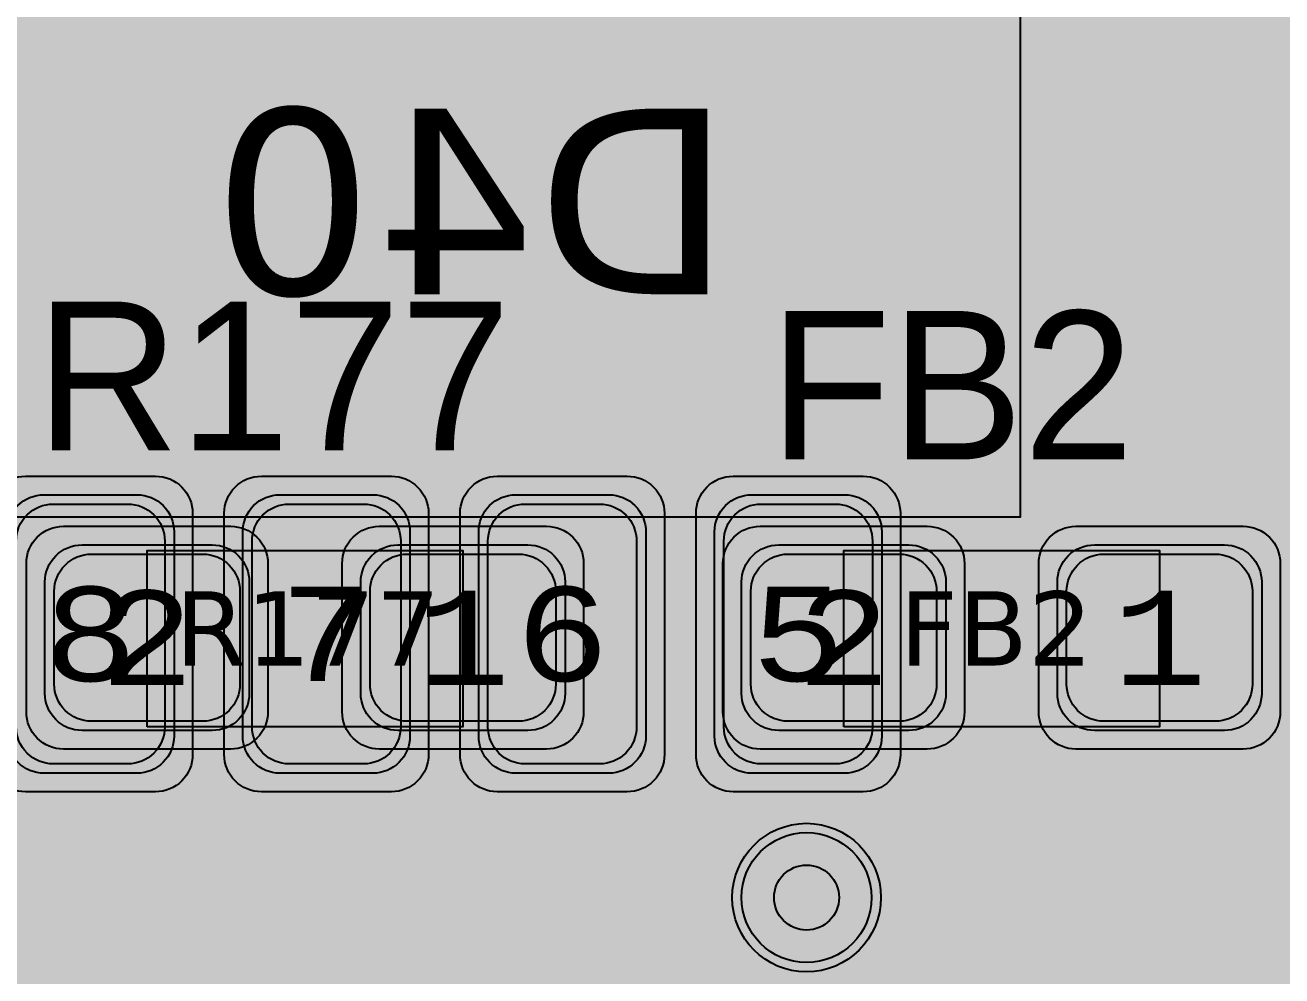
# Model space of a CAD drawing. Extents: x -28 to 199, y -61 to 255.
# Drawn here: x 35.99 to 42.76, y 142.18 to 147.3 of the extents above; entities that cross this region are included whole.
import ezdxf
from ezdxf.enums import TextEntityAlignment as Align

# ---------------------------------------------------------------- set-up
doc = ezdxf.new("R2010")
doc.units = 0
doc.header["$MEASUREMENT"] = 0
for name, color, linetype in [('ASSEMBLY_OUTLINES_BTM', 191, 'CONTINUOUS'), ('ASSEMBLY_OUTLINES_TOP', 102, 'CONTINUOUS'), ('ASSEMBLY_PART_NUMBERS_BTM', 191, 'CONTINUOUS'), ('ASSEMBLY_PART_NUMBERS_TOP', 102, 'CONTINUOUS'), ('ASSEMBLY_REF_DES_BTM', 191, 'CONTINUOUS'), ('ASSEMBLY_REF_DES_TOP', 102, 'CONTINUOUS'), ('DRILL_DRAWING', 21, 'CONTINUOUS'), ('GENERATED_SILKSCREEN_BTM', 255, 'CONTINUOUS'), ('GENERATED_SILKSCREEN_TOP', 140, 'CONTINUOUS'), ('PART_PADS_SMD_BTM', 10, 'CONTINUOUS'), ('PART_PADS_SMD_TOP', 150, 'CONTINUOUS'), ('PIN_NUMBERS_BTM', 8, 'CONTINUOUS'), ('PIN_NUMBERS_TOP', 8, 'CONTINUOUS'), ('PLACEMENT_OUTLINES_BTM', 222, 'CONTINUOUS'), ('PLACEMENT_OUTLINES_TOP', 130, 'CONTINUOUS'), ('PLANE_SHAPES_LAYER_2', 230, 'CONTINUOUS'), ('PLANE_SHAPES_LAYER_3', 81, 'CONTINUOUS'), ('SILKSCREEN_OUTLINES_BTM', 211, 'CONTINUOUS'), ('SILKSCREEN_OUTLINES_TOP', 150, 'CONTINUOUS'), ('SILKSCREEN_REF_DES_TOP', 150, 'CONTINUOUS'), ('SOLDERMASK_PADS_BTM', 12, 'CONTINUOUS'), ('SOLDERMASK_PADS_TOP', 180, 'CONTINUOUS'), ('SOLDERPASTE_PADS_BTM', 12, 'CONTINUOUS'), ('SOLDERPASTE_PADS_TOP', 180, 'CONTINUOUS'), ('TRACES_LAYER_BOTTOM', 10, 'CONTINUOUS'), ('TRACES_LAYER_TOP', 150, 'CONTINUOUS'), ('VIA_HOLES_LAYER_2', 30, 'CONTINUOUS'), ('VIA_HOLES_LAYER_3', 30, 'CONTINUOUS'), ('VIA_HOLES_LAYER_BOTTOM', 30, 'CONTINUOUS'), ('VIA_HOLES_LAYER_TOP', 30, 'CONTINUOUS'), ('VIA_PADS_LAYER_2', 230, 'CONTINUOUS'), ('VIA_PADS_LAYER_3', 81, 'CONTINUOUS'), ('VIA_PADS_LAYER_BOTTOM', 10, 'CONTINUOUS'), ('VIA_PADS_LAYER_TOP', 150, 'CONTINUOUS')]:
    doc.layers.add(name, color=color, linetype=linetype)
doc.styles.add('COURIER_NEW', font='COUR.TTF')
doc.styles.add('VERDANA', font='verdana.TTF')
doc.styles.add('VERIBEST_GERBER_0', font='txt')

msp = doc.modelspace()

# ---------------------------------------------------------------- hatches: boundary and pattern name
at = {"layer": 'PLANE_SHAPES_LAYER_2'}
h = msp.add_hatch(color=256, dxfattribs=at)
h.paths.add_polyline_path([(169.5, 129.25), (149.5, 129.25), (142.25, 122), (142.25, 90.5), (147.5, 90.5), (147.5, 80), (154, 80), (154, 69.25), (131.75, 69.25), (131.75, 73.25), (121.25, 73.25), (121.25, 81), (110.5, 81), (110.5, 125.75), (106.5, 125.75), (106.5, 128.75), (93.5, 128.75), (93.5, 120.25), (91.75, 120.25), (91.75, 121.5), (80, 121.5), (80, 118.25), (73.25, 118.25), (73.25, 124.5), (67.5, 124.5), (67.5, 128), (57.75, 128), (57.75, 120.25), (55.25, 120.25), (55.25, 121.5), (47.5, 121.5), (47.5, 119), (35, 119), (35, 134.75), (32.75, 134.75), (32.75, 159.75), (29.25, 159.75), (29.25, 175.25), (22.5, 175.25), (22.5, 195.25), (17.25, 195.25), (17.25, 198), (22.5, 198), (22.5, 216.5), (40.25, 216.5), (40.25, 235.5), (54.5, 235.5), (54.5, 254), (87.25, 254), (87.25, 236.25), (86.25, 236.25), (86.25, 228.75), (81, 228.75), (81, 218.75), (95.25, 218.75), (95.25, 194.5), (87, 194.5), (87, 172), (131.1, 172), (131.1, 208.75), (115.5, 208.75), (115.5, 213.75), (106.75, 213.75), (106.75, 218.75), (110.25, 222.25), (110.25, 226.25), (142.5, 226.25), (142.5, 221.5), (160.5, 221.5), (160.5, 240.75), (169.5, 240.75)])
h.paths.add_polyline_path([(35.5, 149.5), (41.75, 149.5), (41.75, 152), (39.25, 152), (39.25, 154), (37.75, 154), (37.75, 152), (35.5, 152)], flags=16)
h.paths.add_polyline_path([(37.5, 125.75), (37.5, 128.75), (42.75, 128.75), (42.75, 125.75)], flags=16)
h.paths.add_polyline_path([(52, 127.75), (52, 130.75), (54.25, 130.75), (54.25, 127.75)], flags=16)
h.paths.add_polyline_path([(50.75, 219.5), (50.75, 226.5), (71.75, 226.5), (71.75, 219.5)], flags=16)
h.paths.add_polyline_path([(66.5, 150.75), (66.5, 177.5), (72.25, 177.5), (72.25, 150.75)], flags=16)
h.paths.add_polyline_path([(47.25, 185.25), (73, 185.25), (73, 188.25), (70.25, 188.25), (70.25, 191), (47.25, 191)], flags=16)
h.paths.add_polyline_path([(84.5, 208), (84.5, 212.75), (85, 212.75), (85, 208)], flags=16)
h.paths.add_polyline_path([(61.5, 137.25), (87.75, 137.25), (87.75, 140.5), (84.75, 140.5), (84.75, 143), (61.5, 143)], flags=16)
h.paths.add_polyline_path([(88.75, 127), (88.75, 130), (91, 130), (91, 127)], flags=16)
h.paths.add_polyline_path([(85.5, 130.25), (85.5, 132.5), (91, 132.5), (91, 130.25)], flags=16)
h.paths.add_polyline_path([(108.75, 142.25), (135.75, 142.25), (135.75, 145.75), (132.25, 145.75), (132.25, 149), (108.75, 149)], flags=16)
h.paths.add_polyline_path([(114.25, 126.75), (140.75, 126.75), (140.75, 129.75), (137.25, 129.75), (137.25, 133), (114.25, 133)], flags=16)
h.paths.add_polyline_path([(155.25, 180.25), (166.25, 180.25), (166.25, 186.25), (152.25, 186.25), (152.25, 183), (155.25, 183)], flags=16)
at = {"layer": 'PLANE_SHAPES_LAYER_3'}
h = msp.add_hatch(color=256, dxfattribs=at)
h.paths.add_polyline_path([(169.5, 129.25), (149.5, 129.25), (142.25, 122), (142.25, 90.5), (147.5, 90.5), (147.5, 80), (154, 80), (154, 69.25), (131.75, 69.25), (131.75, 73.25), (121.25, 73.25), (121.25, 81), (110.5, 81), (110.5, 125.75), (106.5, 125.75), (106.5, 128.75), (93.5, 128.75), (93.5, 120.25), (91.75, 120.25), (91.75, 121.5), (80, 121.5), (80, 118.25), (73.25, 118.25), (73.25, 124.5), (67.5, 124.5), (67.5, 127.75), (58.25, 127.75), (58.25, 130.25), (88.75, 130.25), (88.75, 127), (91, 127), (91, 132.5), (55, 132.5), (55, 131.25), (52, 131.25), (52, 127.75), (55, 127.75), (55, 127.25), (57.75, 127.25), (57.75, 120.25), (55.25, 120.25), (55.25, 121.5), (47.5, 121.5), (47.5, 119), (35, 119), (35, 134.75), (32.75, 134.75), (32.75, 159.75), (29.25, 159.75), (29.25, 175.25), (22.5, 175.25), (22.5, 195.25), (17.25, 195.25), (17.25, 198), (22.5, 198), (22.5, 216.5), (40.25, 216.5), (40.25, 235.5), (54.5, 235.5), (54.5, 254), (87.25, 254), (87.25, 236.25), (86.25, 236.25), (86.25, 228.75), (81, 228.75), (81, 218.75), (95.25, 218.75), (95.25, 194.5), (87, 194.5), (87, 172), (131.1, 172), (131.1, 208.75), (115.5, 208.75), (115.5, 213.75), (106.75, 213.75), (106.75, 218.75), (110.25, 222.25), (110.25, 226.25), (142.5, 226.25), (142.5, 221.5), (160.5, 221.5), (160.5, 240.75), (169.5, 240.75)])
h.paths.add_polyline_path([(35.5, 149.5), (41.75, 149.5), (41.75, 152), (39.25, 152), (39.25, 154), (37.75, 154), (37.75, 152), (35.5, 152)], flags=16)
h.paths.add_polyline_path([(37.5, 125.75), (37.5, 128.75), (42.75, 128.75), (42.75, 125.75)], flags=16)
h.paths.add_polyline_path([(50.75, 219.5), (50.75, 226.5), (71.75, 226.5), (71.75, 219.5)], flags=16)
h.paths.add_polyline_path([(66.5, 150.75), (66.5, 177.5), (72.25, 177.5), (72.25, 150.75)], flags=16)
h.paths.add_polyline_path([(47.25, 185.25), (73, 185.25), (73, 188.25), (70.25, 188.25), (70.25, 191), (47.25, 191)], flags=16)
h.paths.add_polyline_path([(84.5, 208), (84.5, 212.75), (85, 212.75), (85, 208)], flags=16)
h.paths.add_polyline_path([(61.5, 137.25), (87.75, 137.25), (87.75, 140.5), (84.75, 140.5), (84.75, 143), (61.5, 143)], flags=16)
h.paths.add_polyline_path([(108.75, 142.25), (135.75, 142.25), (135.75, 145.75), (132.25, 145.75), (132.25, 149), (108.75, 149)], flags=16)
h.paths.add_polyline_path([(114.25, 126.75), (140.75, 126.75), (140.75, 129.75), (137.25, 129.75), (137.25, 133), (114.25, 133)], flags=16)
h.paths.add_polyline_path([(155.25, 180.25), (166.25, 180.25), (166.25, 186.25), (152.25, 186.25), (152.25, 183), (155.25, 183)], flags=16)
at = {"layer": 'VIA_HOLES_LAYER_2'}
h = msp.add_hatch(color=256, dxfattribs=at)
edge = h.paths.add_edge_path()
edge.add_arc((40.2, 142.6), 0.175, 0, 360)
at = {"layer": 'VIA_HOLES_LAYER_3'}
h = msp.add_hatch(color=256, dxfattribs=at)
edge = h.paths.add_edge_path()
edge.add_arc((40.2, 142.6), 0.175, 0, 360)
at = {"layer": 'VIA_HOLES_LAYER_BOTTOM'}
h = msp.add_hatch(color=256, dxfattribs=at)
edge = h.paths.add_edge_path()
edge.add_arc((40.2, 142.6), 0.175, 0, 360)
at = {"layer": 'VIA_HOLES_LAYER_TOP'}
h = msp.add_hatch(color=256, dxfattribs=at)
edge = h.paths.add_edge_path()
edge.add_arc((40.2, 142.6), 0.175, 0, 360)

# ---------------------------------------------------------------- linework, layer by layer
at = {"layer": 'ASSEMBLY_OUTLINES_BTM', "const_width": 0.1}
msp.add_lwpolyline([(35.15, 144.65), (35.15, 148.85), (41.35, 148.85), (41.35, 144.65)], close=True, dxfattribs=at)
at = {"layer": 'ASSEMBLY_OUTLINES_TOP'}
for points in [[(36.65, 143.52), (36.65, 144.47), (38.35, 144.47), (38.35, 143.52)], [(40.4, 143.52), (40.4, 144.47), (42.1, 144.47), (42.1, 143.52)]]:
    msp.add_lwpolyline(points, close=True, dxfattribs=at)
at = {"layer": 'GENERATED_SILKSCREEN_BTM', "const_width": 0.15}
for points in [[(41.350005, 144.65, -0.4142135624), (41.35, 144.649995), (40.668108, 144.649995, 9.4912e-06), (40.668105, 144.650005), (41.349995, 144.650005), (41.349995, 148.849995), (40.668105, 148.849995, 9.4912e-06), (40.668108, 148.850005), (41.35, 148.850005, -0.4142135624), (41.350005, 148.85), (41.350005, 144.65)], [(37.101895, 144.650005, 9.4912e-06), (37.101892, 144.649995), (36.858108, 144.649995, 9.4912e-06), (36.858105, 144.650005), (37.101895, 144.650005)], [(38.371895, 144.650005, 9.4912e-06), (38.371892, 144.649995), (38.128108, 144.649995, 9.4912e-06), (38.128105, 144.650005), (38.371895, 144.650005)], [(39.641895, 144.650005, 9.4912e-06), (39.641892, 144.649995), (39.398108, 144.649995, 9.4912e-06), (39.398105, 144.650005), (39.641895, 144.650005)]]:
    msp.add_lwpolyline(points, format="xyb", dxfattribs=at)
at = {"layer": 'GENERATED_SILKSCREEN_TOP', "const_width": 0.15}
for points in [[(37.0288, 145.0292), (37.0224, 145.0276), (37.0192, 145.0244), (37.0168, 145.0188), (37.016, 145.0124), (37.0168, 145.0068), (37.0192, 145.0012), (37.0224, 144.9972), (37.0288, 144.9964), (37.3408, 144.9964), (37.3464, 144.9972), (37.3512, 145.0012), (37.3536, 145.0068), (37.3544, 145.0124), (37.3536, 145.0188), (37.3512, 145.0244), (37.3464, 145.0276), (37.3408, 145.0292), (37.2, 145.0292), (37.2, 145.7804), (37.1992, 145.786), (37.1968, 145.79), (37.1928, 145.7924), (37.1872, 145.7932), (37.1832, 145.794), (37.1792, 145.794), (37.176, 145.7924), (37.1728, 145.7892), (37.0168, 145.57), (37.0144, 145.5644), (37.0144, 145.5588), (37.0168, 145.554), (37.0208, 145.55), (37.0256, 145.5468), (37.0312, 145.5452), (37.0344, 145.5452), (37.0368, 145.546), (37.0408, 145.5508), (37.1688, 145.73), (37.1688, 145.0292), (37.0288, 145.0292)], [(36.724, 145.4924), (36.7264, 145.494), (36.7272, 145.498), (36.7296, 145.502), (36.7296, 145.506), (36.7296, 145.6708), (36.7296, 145.6748), (36.7272, 145.6772), (36.7272, 145.6796), (36.7264, 145.6804), (36.7256, 145.6812), (36.724, 145.6828), (36.588, 145.7932), (36.584, 145.7948), (36.5808, 145.7956), (36.5776, 145.7964), (36.1744, 145.7964), (36.1672, 145.7948), (36.1624, 145.7908), (36.1584, 145.786), (36.1568, 145.7804), (36.1568, 145.0124), (36.1584, 145.006), (36.1624, 145.002), (36.1672, 144.9996), (36.1728, 144.9988), (36.1792, 144.9996), (36.1848, 145.002), (36.1888, 145.006), (36.1904, 145.0124), (36.1904, 145.3804), (36.5664, 145.3804), (36.6976, 145.0076), (36.7008, 145.002), (36.7064, 144.9988), (36.7128, 144.998), (36.7176, 144.9996), (36.7224, 145.002), (36.7264, 145.006), (36.7288, 145.0116), (36.7272, 145.018), (36.596, 145.3908), (36.724, 145.4924)], [(37.752, 145.0204), (37.7504, 145.0148), (37.7512, 145.0092), (37.7552, 145.0044), (37.7592, 145.0012), (37.7648, 144.9996), (37.7704, 144.9988), (37.7752, 145.0004), (37.7792, 145.0052), (38.2104, 145.7724), (38.212, 145.7764), (38.212, 145.7796), (38.212, 145.7828), (38.2104, 145.786), (38.208, 145.7908), (38.2048, 145.794), (38.2008, 145.7956), (38.1968, 145.7964), (37.6568, 145.7964), (37.6512, 145.7948), (37.6472, 145.7908), (37.644, 145.786), (37.6432, 145.7796), (37.644, 145.774), (37.6472, 145.7684), (37.6512, 145.7644), (37.6568, 145.7636), (38.1696, 145.7636), (37.752, 145.0204)], [(38.508, 145.0204), (38.5064, 145.0148), (38.5072, 145.0092), (38.5112, 145.0044), (38.5152, 145.0012), (38.5208, 144.9996), (38.5264, 144.9988), (38.5312, 145.0004), (38.5352, 145.0052), (38.9664, 145.7724), (38.968, 145.7764), (38.968, 145.7796), (38.968, 145.7828), (38.9664, 145.786), (38.964, 145.7908), (38.9608, 145.794), (38.9568, 145.7956), (38.9528, 145.7964), (38.4128, 145.7964), (38.4072, 145.7948), (38.4032, 145.7908), (38.4, 145.786), (38.3992, 145.7796), (38.4, 145.774), (38.4032, 145.7684), (38.4072, 145.7644), (38.4128, 145.7636), (38.9256, 145.7636), (38.508, 145.0204)], [(36.1904, 145.7636), (36.5728, 145.7636), (36.6976, 145.6628), (36.6976, 145.514), (36.5728, 145.4124), (36.1904, 145.4124), (36.1904, 145.7636)], [(40.6628, 145.7136), (40.6684, 145.7152), (40.6732, 145.7184), (40.6756, 145.724), (40.6764, 145.7296), (40.6756, 145.736), (40.6732, 145.7408), (40.6684, 145.7448), (40.6628, 145.7464), (40.1228, 145.7464), (40.1172, 145.7448), (40.1124, 145.7408), (40.1084, 145.736), (40.1068, 145.7304), (40.1068, 144.9624), (40.1084, 144.9568), (40.1124, 144.952), (40.1172, 144.9496), (40.1228, 144.9488), (40.1292, 144.9496), (40.1348, 144.952), (40.1388, 144.9568), (40.1404, 144.9624), (40.1404, 145.3664), (40.5028, 145.3664), (40.5084, 145.3672), (40.5132, 145.3712), (40.5156, 145.3768), (40.5164, 145.3824), (40.5156, 145.388), (40.5132, 145.3936), (40.5084, 145.3976), (40.5028, 145.3992), (40.1404, 145.3992), (40.1404, 145.7136), (40.6628, 145.7136)], [(41.4084, 145.6264), (41.3052, 145.7408), (41.2996, 145.7448), (41.294, 145.7464), (40.8788, 145.7464), (40.8732, 145.7448), (40.8684, 145.7408), (40.8644, 145.736), (40.8628, 145.7304), (40.8628, 145.3808), (40.8628, 145.3784), (40.8628, 145.376), (40.8628, 144.9624), (40.8644, 144.9568), (40.8684, 144.9512), (40.8732, 144.9472), (40.8788, 144.9464), (41.2988, 144.9464), (41.43, 145.0608), (41.4332, 145.0656), (41.4348, 145.072), (41.4348, 145.2432), (41.3172, 145.376), (41.4012, 145.4432), (41.4036, 145.4464), (41.406, 145.4504), (41.4076, 145.4544), (41.4084, 145.4568), (41.4084, 145.6264)], [(42.0508, 145.7432), (42.1852, 145.6336), (42.1876, 145.6296), (42.1884, 145.6264), (42.19, 145.624), (42.1908, 145.6208), (42.1908, 145.5112), (42.19, 145.508), (42.1884, 145.5032), (42.1876, 145.4992), (42.1852, 145.4976), (41.6524, 145.0648), (41.6524, 144.9792), (42.1748, 144.9792), (42.1804, 144.9776), (42.1852, 144.9744), (42.1876, 144.9688), (42.1884, 144.9624), (42.1876, 144.9568), (42.1852, 144.9512), (42.1804, 144.948), (42.1748, 144.9464), (41.6356, 144.9464), (41.6292, 144.948), (41.6252, 144.952), (41.6212, 144.956), (41.6196, 144.9624), (41.6196, 145.072), (41.6204, 145.0744), (41.622, 145.08), (41.6236, 145.0824), (41.6252, 145.084), (41.6268, 145.0856), (42.1588, 145.5192), (42.1588, 145.6128), (42.034, 145.7136), (41.7756, 145.7136), (41.6452, 145.6072), (41.6396, 145.6056), (41.634, 145.6064), (41.6292, 145.6088), (41.626, 145.6136), (41.6228, 145.6184), (41.622, 145.624), (41.622, 145.6272), (41.6228, 145.6296), (41.6268, 145.6336), (41.7612, 145.7432), (41.7644, 145.744), (41.7668, 145.7448), (41.7676, 145.7456), (41.7708, 145.7464), (42.0404, 145.7464), (42.0436, 145.7456), (42.0444, 145.7456), (42.0452, 145.7448), (42.0476, 145.744), (42.0508, 145.7432)], [(40.8964, 145.7136), (41.286, 145.7136), (41.3756, 145.6136), (41.3756, 145.4656), (41.2868, 145.3944), (40.8964, 145.3944), (40.8964, 145.7136)], [(40.8964, 145.3616), (41.2852, 145.3616), (41.4028, 145.2296), (41.4028, 145.0792), (41.2868, 144.9792), (40.8964, 144.9792), (40.8964, 145.3616)]]:
    msp.add_lwpolyline(points, dxfattribs=at)
for points in [[(37.783844, 144.470005, 1.1642e-05), (37.783836, 144.469995), (37.216164, 144.469995, 1.1642e-05), (37.216156, 144.470005), (37.783844, 144.470005)], [(41.533844, 144.470005, 1.1642e-05), (41.533836, 144.469995), (40.966164, 144.469995, 1.1642e-05), (40.966156, 144.470005), (41.533844, 144.470005)], [(37.792098, 143.519995), (37.207902, 143.519995, 1.22306e-05), (37.207911, 143.520005), (37.792089, 143.520005, 1.22306e-05), (37.792098, 143.519995)], [(41.542098, 143.519995), (40.957902, 143.519995, 1.22306e-05), (40.957911, 143.520005), (41.542089, 143.520005, 1.22306e-05), (41.542098, 143.519995)]]:
    msp.add_lwpolyline(points, format="xyb", dxfattribs=at)
at = {"layer": 'PART_PADS_SMD_BTM'}
for points in [[(36.595, 144.77, -0.4142135624), (36.795, 144.57), (36.795, 143.47, -0.4142135624), (36.595, 143.27), (36.095, 143.27, -0.4142135624), (35.895, 143.47), (35.895, 144.57, -0.4142135624), (36.095, 144.77)], [(37.865, 144.77, -0.4142135624), (38.065, 144.57), (38.065, 143.47, -0.4142135624), (37.865, 143.27), (37.365, 143.27, -0.4142135624), (37.165, 143.47), (37.165, 144.57, -0.4142135624), (37.365, 144.77)], [(39.135, 144.77, -0.4142135624), (39.335, 144.57), (39.335, 143.47, -0.4142135624), (39.135, 143.27), (38.635, 143.27, -0.4142135624), (38.435, 143.47), (38.435, 144.57, -0.4142135624), (38.635, 144.77)], [(40.405, 144.77, -0.4142135624), (40.605, 144.57), (40.605, 143.47, -0.4142135624), (40.405, 143.27), (39.905, 143.27, -0.4142135624), (39.705, 143.47), (39.705, 144.57, -0.4142135624), (39.905, 144.77)]]:
    msp.add_lwpolyline(points, format="xyb", close=True, dxfattribs=at)
at = {"layer": 'PART_PADS_SMD_TOP'}
for points in [[(37.2, 143.7, -0.4142135624), (37, 143.5), (36.3, 143.5, -0.4142135624), (36.1, 143.7), (36.1, 144.3, -0.4142135624), (36.3, 144.5), (37, 144.5, -0.4142135624), (37.2, 144.3)], [(38.9, 143.7, -0.4142135624), (38.7, 143.5), (38, 143.5, -0.4142135624), (37.8, 143.7), (37.8, 144.3, -0.4142135624), (38, 144.5), (38.7, 144.5, -0.4142135624), (38.9, 144.3)], [(40.95, 143.7, -0.4142135624), (40.75, 143.5), (40.05, 143.5, -0.4142135624), (39.85, 143.7), (39.85, 144.3, -0.4142135624), (40.05, 144.5), (40.75, 144.5, -0.4142135624), (40.95, 144.3)], [(42.65, 143.7, -0.4142135624), (42.45, 143.5), (41.75, 143.5, -0.4142135624), (41.55, 143.7), (41.55, 144.3, -0.4142135624), (41.75, 144.5), (42.45, 144.5, -0.4142135624), (42.65, 144.3)]]:
    msp.add_lwpolyline(points, format="xyb", close=True, dxfattribs=at)
at = {"layer": 'PLACEMENT_OUTLINES_BTM'}
msp.add_lwpolyline([(35.15, 144.65), (35.15, 148.85), (41.35, 148.85), (41.35, 144.65)], close=True, dxfattribs=at)
at = {"layer": 'PLACEMENT_OUTLINES_TOP'}
for points in [[(36.65, 143.52), (36.65, 144.47), (38.35, 144.47), (38.35, 143.52)], [(40.4, 143.52), (40.4, 144.47), (42.1, 144.47), (42.1, 143.52)]]:
    msp.add_lwpolyline(points, close=True, dxfattribs=at)
at = {"layer": 'SILKSCREEN_OUTLINES_BTM'}
msp.add_lwpolyline([(35.15, 144.65), (35.15, 148.85), (41.35, 148.85), (41.35, 144.65)], close=True, dxfattribs=at)
at = {"layer": 'SILKSCREEN_OUTLINES_TOP'}
for points in [[(36.65, 143.52), (36.65, 144.47), (38.35, 144.47), (38.35, 143.52)], [(40.4, 143.52), (40.4, 144.47), (42.1, 144.47), (42.1, 143.52)]]:
    msp.add_lwpolyline(points, close=True, dxfattribs=at)
at = {"layer": 'SOLDERMASK_PADS_BTM'}
for points in [[(36.695, 144.87, -0.4142135624), (36.895, 144.67), (36.895, 143.37, -0.4142135624), (36.695, 143.17), (35.995, 143.17, -0.4142135624), (35.795, 143.37), (35.795, 144.67, -0.4142135624), (35.995, 144.87)], [(37.965, 144.87, -0.4142135624), (38.165, 144.67), (38.165, 143.37, -0.4142135624), (37.965, 143.17), (37.265, 143.17, -0.4142135624), (37.065, 143.37), (37.065, 144.67, -0.4142135624), (37.265, 144.87)], [(39.235, 144.87, -0.4142135624), (39.435, 144.67), (39.435, 143.37, -0.4142135624), (39.235, 143.17), (38.535, 143.17, -0.4142135624), (38.335, 143.37), (38.335, 144.67, -0.4142135624), (38.535, 144.87)], [(40.505, 144.87, -0.4142135624), (40.705, 144.67), (40.705, 143.37, -0.4142135624), (40.505, 143.17), (39.805, 143.17, -0.4142135624), (39.605, 143.37), (39.605, 144.67, -0.4142135624), (39.805, 144.87)]]:
    msp.add_lwpolyline(points, format="xyb", close=True, dxfattribs=at)
at = {"layer": 'SOLDERMASK_PADS_TOP'}
for points in [[(37.3, 143.6, -0.4142135624), (37.1, 143.4), (36.2, 143.4, -0.4142135624), (36, 143.6), (36, 144.4, -0.4142135624), (36.2, 144.6), (37.1, 144.6, -0.4142135624), (37.3, 144.4)], [(39, 143.6, -0.4142135624), (38.8, 143.4), (37.9, 143.4, -0.4142135624), (37.7, 143.6), (37.7, 144.4, -0.4142135624), (37.9, 144.6), (38.8, 144.6, -0.4142135624), (39, 144.4)], [(41.05, 143.6, -0.4142135624), (40.85, 143.4), (39.95, 143.4, -0.4142135624), (39.75, 143.6), (39.75, 144.4, -0.4142135624), (39.95, 144.6), (40.85, 144.6, -0.4142135624), (41.05, 144.4)], [(42.75, 143.6, -0.4142135624), (42.55, 143.4), (41.65, 143.4, -0.4142135624), (41.45, 143.6), (41.45, 144.4, -0.4142135624), (41.65, 144.6), (42.55, 144.6, -0.4142135624), (42.75, 144.4)]]:
    msp.add_lwpolyline(points, format="xyb", close=True, dxfattribs=at)
at = {"layer": 'SOLDERPASTE_PADS_BTM'}
for points in [[(36.545, 144.72, -0.4142135624), (36.745, 144.52), (36.745, 143.52, -0.4142135624), (36.545, 143.32), (36.145, 143.32, -0.4142135624), (35.945, 143.52), (35.945, 144.52, -0.4142135624), (36.145, 144.72)], [(37.815, 144.72, -0.4142135624), (38.015, 144.52), (38.015, 143.52, -0.4142135624), (37.815, 143.32), (37.415, 143.32, -0.4142135624), (37.215, 143.52), (37.215, 144.52, -0.4142135624), (37.415, 144.72)], [(39.085, 144.72, -0.4142135624), (39.285, 144.52), (39.285, 143.52, -0.4142135624), (39.085, 143.32), (38.685, 143.32, -0.4142135624), (38.485, 143.52), (38.485, 144.52, -0.4142135624), (38.685, 144.72)], [(40.355, 144.72, -0.4142135624), (40.555, 144.52), (40.555, 143.52, -0.4142135624), (40.355, 143.32), (39.955, 143.32, -0.4142135624), (39.755, 143.52), (39.755, 144.52, -0.4142135624), (39.955, 144.72)]]:
    msp.add_lwpolyline(points, format="xyb", close=True, dxfattribs=at)
at = {"layer": 'SOLDERPASTE_PADS_TOP'}
for points in [[(37.15, 143.75, -0.4142135624), (36.95, 143.55), (36.35, 143.55, -0.4142135624), (36.15, 143.75), (36.15, 144.25, -0.4142135624), (36.35, 144.45), (36.95, 144.45, -0.4142135624), (37.15, 144.25)], [(38.85, 143.75, -0.4142135624), (38.65, 143.55), (38.05, 143.55, -0.4142135624), (37.85, 143.75), (37.85, 144.25, -0.4142135624), (38.05, 144.45), (38.65, 144.45, -0.4142135624), (38.85, 144.25)], [(40.9, 143.75, -0.4142135624), (40.7, 143.55), (40.1, 143.55, -0.4142135624), (39.9, 143.75), (39.9, 144.25, -0.4142135624), (40.1, 144.45), (40.7, 144.45, -0.4142135624), (40.9, 144.25)], [(42.6, 143.75, -0.4142135624), (42.4, 143.55), (41.8, 143.55, -0.4142135624), (41.6, 143.75), (41.6, 144.25, -0.4142135624), (41.8, 144.45), (42.4, 144.45, -0.4142135624), (42.6, 144.25)]]:
    msp.add_lwpolyline(points, format="xyb", close=True, dxfattribs=at)
at = {"layer": 'TRACES_LAYER_BOTTOM'}
for points, const_width in [([(49.48, 137.7), (49.48, 137.225), (48.374473, 136.119473), (46.431324, 136.119473), (44.18541, 138.365387), (44.18541, 140.47663), (41.344564, 143.317476), (41.344564, 144.813921), (40.712464, 145.446021), (38.040788, 145.446021), (37.615, 145.020233), (37.615, 144.02)], 0.35), ([(35.1, 143.9), (35.498, 143.9), (35.618, 144.02), (36.345, 144.02)], 0.5), ([(40.2, 142.6), (40.155, 142.645), (40.155, 144.02)], 0.5), ([(38.885, 144.02), (38.885, 141.922804), (39.869618, 140.938186), (41.955434, 140.938186), (43.046491, 139.847129), (43.046491, 138.330089), (46.50097, 134.87561), (46.50097, 134.48403), (48.21, 132.775), (48.21, 132.3)], 0.35)]:
    msp.add_lwpolyline(points, dxfattribs=dict(at, const_width=const_width))
at = {"layer": 'TRACES_LAYER_TOP'}
for points, const_width in [([(37.85, 149.5), (37.85, 148.440256), (39.036851, 147.253405), (42.128952, 147.253405), (44.125547, 149.25), (47.15, 149.25)], 0.35), ([(43.3, 144), (42.1, 144)], 0.5), ([(35.1, 143.9), (35.2, 144), (36.65, 144)], 0.35), ([(36.65, 144), (36.65, 143.175), (38.145685, 141.679315), (42.027405, 141.679315), (42.027407, 141.679313), (42.408402, 141.679313)], 0.35), ([(38.35, 144), (40.4, 144)], 0.35), ([(42.408402, 141.679313), (44.604089, 143.875), (46.525, 143.875), (47.1, 143.3)], 0.35)]:
    msp.add_lwpolyline(points, dxfattribs=dict(at, const_width=const_width))
at = {"layer": 'VIA_HOLES_LAYER_2'}
msp.add_circle((40.2, 142.6), 0.175, dxfattribs=at)
at = {"layer": 'VIA_HOLES_LAYER_3'}
msp.add_circle((40.2, 142.6), 0.175, dxfattribs=at)
at = {"layer": 'VIA_HOLES_LAYER_BOTTOM'}
msp.add_circle((40.2, 142.6), 0.175, dxfattribs=at)
at = {"layer": 'VIA_HOLES_LAYER_TOP'}
msp.add_circle((40.2, 142.6), 0.175, dxfattribs=at)
at = {"layer": 'VIA_PADS_LAYER_2'}
msp.add_circle((40.2, 142.6), 0.4, dxfattribs=at)
at = {"layer": 'VIA_PADS_LAYER_3'}
msp.add_circle((40.2, 142.6), 0.4, dxfattribs=at)
at = {"layer": 'VIA_PADS_LAYER_BOTTOM'}
msp.add_circle((40.2, 142.6), 0.35, dxfattribs=at)
at = {"layer": 'VIA_PADS_LAYER_TOP'}
msp.add_circle((40.2, 142.6), 0.35, dxfattribs=at)

# ---------------------------------------------------------------- texts
at = {"layer": 'ASSEMBLY_PART_NUMBERS_BTM', "style": 'VERIBEST_GERBER_0', "text_generation_flag": 2}
for s, p in [('MMZ1608A182B', (34.96, 166)), ('GRM21BR71H224KA01L', (39.79, 160.75)), ('ERJ-3EKF2700V', (39.29, 154.25)), ('ERJ-3EKF2700V', (42.29, 154.25)), ('GRM188R71H123KA01D', (36.29, 144.75))]:
    msp.add_text(s, height=2.032, rotation=90, dxfattribs=at).set_placement(p, align=Align.TOP_LEFT)
for s, p in [('TLP2160(F)', (38.25, 149.29)), ('ERJ-3EKF2000V', (58, 143.54))]:
    msp.add_text(s, height=2.032, dxfattribs=at).set_placement(p, align=Align.TOP_LEFT)
at = {"layer": 'ASSEMBLY_PART_NUMBERS_TOP', "style": 'VERIBEST_GERBER_0'}
for s, p in [('GRM216R71H103KA01D', (37.79, 169)), ('CL21B106KOQNNNE', (37.29, 154.5)), ('MMZ1608A182B', (42.54, 154.25)), ('CL21B106KOQNNNE', (36.29, 144.5))]:
    msp.add_text(s, height=2.032, rotation=270, dxfattribs=at).set_placement(p, align=Align.TOP_LEFT)
for s, p in [('GRM1885C1H102JA01D', (37, 146.96)), ('ERJ-3EKF10R0V', (37.5, 146.54)), ('MMZ1608A182B', (41.25, 146.54))]:
    msp.add_text(s, height=2.032, dxfattribs=at).set_placement(p, align=Align.TOP_LEFT)
at = {"layer": 'ASSEMBLY_REF_DES_BTM', "style": 'VERDANA', "text_generation_flag": 2}
msp.add_text('D40', height=1, dxfattribs=at).set_placement((39.8, 146.85), align=Align.TOP_LEFT)
at = {"layer": 'ASSEMBLY_REF_DES_TOP', "style": 'VERDANA'}
for s, p in [('R177', (36.8, 144.25)), ('FB2', (40.7, 144.25))]:
    msp.add_text(s, height=0.4, dxfattribs=at).set_placement(p, align=Align.TOP_LEFT)
at = {"layer": 'DRILL_DRAWING', "style": 'VERIBEST_GERBER_0'}
for p in [(43.3, 144), (40.2, 142.6)]:
    msp.add_text('A', height=2, dxfattribs=at).set_placement(p, align=Align.MIDDLE_CENTER)
at = {"layer": 'PIN_NUMBERS_BTM', "style": 'COURIER_NEW'}
for s, p in [('8', (36.345, 144.02)), ('2', (36.65, 144)), ('7', (37.615, 144.02)), ('1', (38.35, 144)), ('6', (38.885, 144.02)), ('5', (40.155, 144.02)), ('2', (40.4, 144)), ('1', (42.1, 144))]:
    msp.add_text(s, height=0.508, dxfattribs=at).set_placement(p, align=Align.MIDDLE_CENTER)
at = {"layer": 'PIN_NUMBERS_TOP', "style": 'COURIER_NEW'}
for s, p in [('8', (36.345, 144.02)), ('2', (36.65, 144)), ('7', (37.615, 144.02)), ('1', (38.35, 144)), ('6', (38.885, 144.02)), ('5', (40.155, 144.02)), ('2', (40.4, 144)), ('1', (42.1, 144))]:
    msp.add_text(s, height=0.508, dxfattribs=at).set_placement(p, align=Align.MIDDLE_CENTER)
at = {"layer": 'SILKSCREEN_REF_DES_TOP', "style": 'VERIBEST_GERBER_0'}
for s, p in [('R177', (36.05, 145.81)), ('FB2', (40, 145.76))]:
    msp.add_text(s, height=0.8, dxfattribs=at).set_placement(p, align=Align.TOP_LEFT)

doc.saveas('drawing.dxf')
